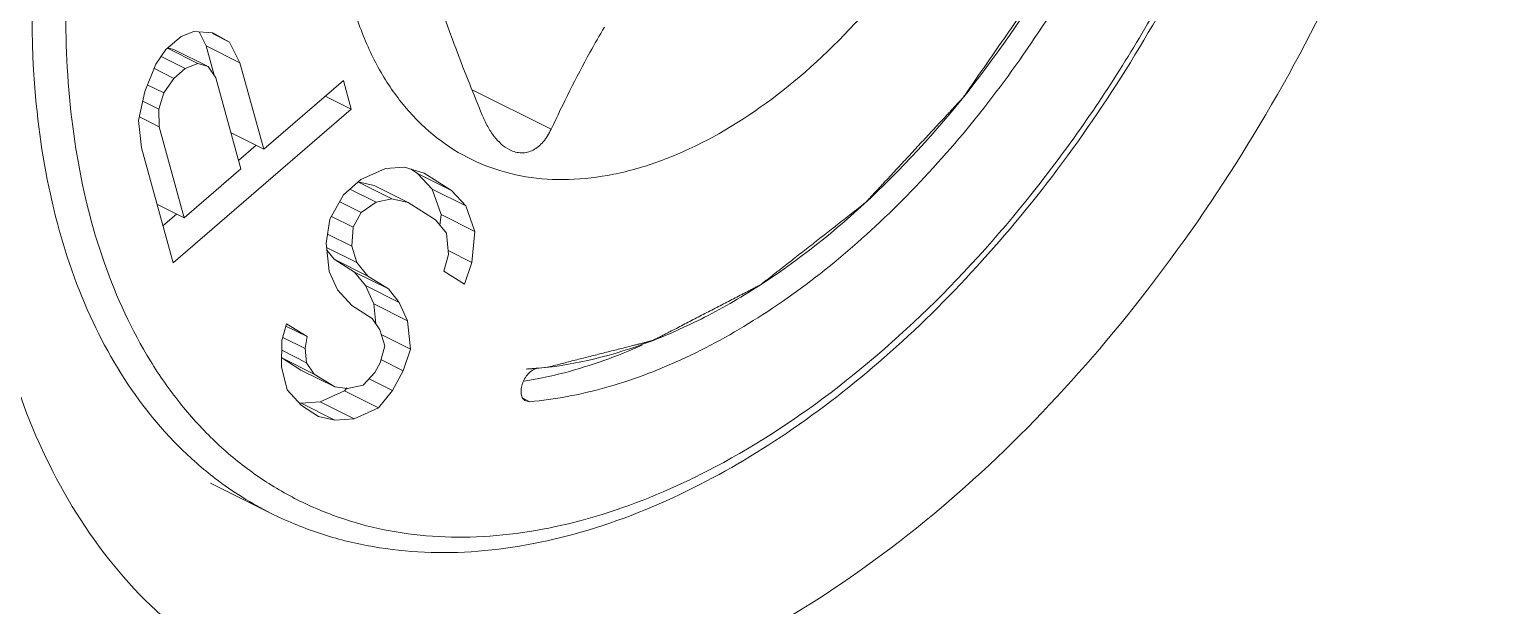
# Model space of a CAD drawing. Header units: millimetres. Extents: x 1177 to 4147, y 93 to 2194.
# Drawn here: x 3563.87 to 3568.16, y 855.554 to 857.243 of the extents above; entities that cross this region are included whole.
import ezdxf

# ---------------------------------------------------------------- set-up
doc = ezdxf.new("R2010")
doc.units = ezdxf.units.MM
doc.header["$LTSCALE"] = 0.1
doc.layers.get('0').update_dxf_attribs({"lineweight": 13})

# ---------------------------------------------------------------- blocks, each defined once
blk = doc.blocks.new('01')
for p, q in [((4020.6407, 807.0663), (4020.5876, 807.0453)), ((4020.5876, 807.0453), (4020.6407, 807.0663)), ((4020.7207, 807.0609), (4020.6407, 807.0663)), ((4020.6407, 807.0663), (4020.7207, 807.0609)), ((4020.6925, 807.0057), (4020.6628, 807.0648)), ((4020.7904, 807.0216), (4020.7207, 807.0609)), ((4020.7207, 807.0609), (4020.7904, 807.0216)), ((4020.5876, 807.0453), (4020.5241, 806.9906)), ((4020.5241, 806.9906), (4020.5876, 807.0453)), ((4020.5328, 806.998), (4020.5593, 806.9901)), ((4020.8339, 806.935), (4020.6925, 807.0057)), ((4020.7263, 806.8828), (4020.6925, 807.0057)), ((4020.7904, 807.0216), (4020.719, 807.0574)), ((4020.8339, 806.935), (4020.7904, 807.0216)), ((4020.7904, 807.0216), (4020.8339, 806.935)), ((4020.5241, 806.9906), (4020.482, 806.9294)), ((4020.482, 806.9294), (4020.5241, 806.9906)), ((4020.6048, 806.9112), (4020.5041, 806.9615)), ((4020.658, 806.9322), (4020.5304, 806.996)), ((4020.7007, 806.9194), (4020.5593, 806.9901)), ((4020.482, 806.9294), (4020.4351, 806.8144)), ((4020.4351, 806.8144), (4020.482, 806.9294)), ((4020.5572, 806.8701), (4020.4733, 806.9121)), ((4020.6048, 806.9112), (4020.5572, 806.8701)), ((4020.5572, 806.8701), (4020.6048, 806.9112)), ((4020.658, 806.9322), (4020.6048, 806.9112)), ((4020.6048, 806.9112), (4020.658, 806.9322)), ((4020.7007, 806.9194), (4020.658, 806.9322)), ((4020.658, 806.9322), (4020.7007, 806.9194)), ((4020.7332, 806.8729), (4020.7007, 806.9194)), ((4020.7007, 806.9194), (4020.7332, 806.8729)), ((4020.9333, 806.5736), (4020.8339, 806.935)), ((4020.8339, 806.935), (4020.9333, 806.5736)), ((4020.4351, 806.8144), (4020.4096, 806.6931)), ((4020.4096, 806.6931), (4020.4351, 806.8144)), ((4020.5152, 806.809), (4020.4489, 806.8421)), ((4020.5572, 806.8701), (4020.5152, 806.809)), ((4020.5152, 806.809), (4020.5572, 806.8701)), ((4020.8381, 806.4915), (4020.7332, 806.8729)), ((4020.7332, 806.8729), (4020.8381, 806.4915)), ((4021.2665, 806.8611), (4020.9333, 806.5736)), ((4020.9333, 806.5736), (4021.2665, 806.8611)), ((4021.2997, 806.7407), (4021.2665, 806.8611)), ((4021.2665, 806.8611), (4021.2997, 806.7407)), ((4022.1359, 806.6568), (4021.8051, 806.8222)), ((4020.4945, 806.7414), (4020.4269, 806.7752)), ((4020.5152, 806.809), (4020.4945, 806.7414)), ((4020.4945, 806.7414), (4020.5152, 806.809)), ((4021.2997, 806.7407), (4021.1903, 806.7953)), ((4020.4213, 806.579), (4020.4096, 806.6931)), ((4020.4096, 806.6931), (4020.4213, 806.579)), ((4020.4952, 806.6675), (4020.4129, 806.7087)), ((4020.4945, 806.7414), (4020.4952, 806.6675)), ((4020.4952, 806.6675), (4020.4945, 806.7414)), ((4021.2997, 806.7407), (4020.5539, 806.0972)), ((4020.5539, 806.0972), (4021.2997, 806.7407)), ((4020.6001, 806.2861), (4020.4952, 806.6675)), ((4020.4952, 806.6675), (4020.6001, 806.2861)), ((4020.9333, 806.5736), (4020.7967, 806.6419)), ((4020.5539, 806.0972), (4020.4213, 806.579)), ((4020.4213, 806.579), (4020.5539, 806.0972)), ((4020.8284, 806.5268), (4020.9013, 806.5897)), ((4020.8381, 806.4915), (4020.6001, 806.2861)), ((4020.6001, 806.2861), (4020.8381, 806.4915)), ((4021.3401, 806.4466), (4021.2666, 806.3825)), ((4021.3401, 806.4466), (4021.2666, 806.3825)), ((4021.4422, 806.4926), (4021.3401, 806.4466)), ((4021.4422, 806.4926), (4021.3401, 806.4466)), ((4021.5218, 806.4977), (4021.4422, 806.4926)), ((4021.5218, 806.4977), (4021.4422, 806.4926)), ((4021.6045, 806.4732), (4021.5218, 806.4977)), ((4021.6045, 806.4732), (4021.5218, 806.4977)), ((4021.5774, 806.472), (4021.5497, 806.4894)), ((4021.7189, 806.4013), (4021.5774, 806.472)), ((4021.6377, 806.4065), (4021.5774, 806.472)), ((4021.7189, 806.4013), (4021.6045, 806.4732)), ((4021.7189, 806.4013), (4021.6045, 806.4732)), ((4021.4034, 806.3516), (4021.2939, 806.4063)), ((4021.3274, 806.4363), (4021.3958, 806.4209)), ((4021.4688, 806.3656), (4021.3274, 806.4363)), ((4021.5372, 806.3502), (4021.3958, 806.4209)), ((4021.7791, 806.3358), (4021.6377, 806.4065)), ((4021.6755, 806.3), (4021.6377, 806.4065)), ((4021.7791, 806.3358), (4021.7189, 806.4013)), ((4021.7791, 806.3358), (4021.7189, 806.4013)), ((4020.6001, 806.2861), (4020.4863, 806.343)), ((4021.2666, 806.3825), (4021.2105, 806.28)), ((4021.2666, 806.3825), (4021.2105, 806.28)), ((4021.3412, 806.3081), (4021.2518, 806.3528)), ((4021.3412, 806.3081), (4021.4034, 806.3516)), ((4021.3412, 806.3081), (4021.4034, 806.3516)), ((4021.4034, 806.3516), (4021.4688, 806.3656)), ((4021.4034, 806.3516), (4021.4688, 806.3656)), ((4021.4688, 806.3656), (4021.5372, 806.3502)), ((4021.4688, 806.3656), (4021.5372, 806.3502)), ((4021.5372, 806.3502), (4021.6516, 806.2782)), ((4021.5372, 806.3502), (4021.6516, 806.2782)), ((4021.817, 806.2293), (4021.7791, 806.3358)), ((4021.817, 806.2293), (4021.7791, 806.3358)), ((4020.511, 806.253), (4020.568, 806.3022)), ((4021.2105, 806.28), (4021.1943, 806.1799)), ((4021.2105, 806.28), (4021.1943, 806.1799)), ((4021.3075, 806.2465), (4021.2166, 806.292)), ((4021.3075, 806.2465), (4021.3412, 806.3081)), ((4021.3075, 806.2465), (4021.3412, 806.3081)), ((4021.6516, 806.2782), (4021.6975, 806.2217)), ((4021.6516, 806.2782), (4021.6975, 806.2217)), ((4021.6709, 806.2544), (4021.6755, 806.3)), ((4021.817, 806.2293), (4021.6755, 806.3)), ((4021.3025, 806.167), (4021.2005, 806.218)), ((4021.3025, 806.167), (4021.3075, 806.2465)), ((4021.3025, 806.167), (4021.3075, 806.2465)), ((4021.6975, 806.2217), (4021.7068, 806.1332)), ((4021.6975, 806.2217), (4021.7068, 806.1332)), ((4021.8038, 806.0998), (4021.817, 806.2293)), ((4021.8038, 806.0998), (4021.817, 806.2293)), ((4021.1943, 806.1799), (4021.2066, 806.0619)), ((4021.1943, 806.1799), (4021.2066, 806.0619)), ((4021.3229, 806.099), (4021.1961, 806.1624)), ((4021.2275, 806.1132), (4021.1974, 806.1502)), ((4021.3229, 806.099), (4021.3025, 806.167)), ((4021.3229, 806.099), (4021.3025, 806.167)), ((4021.8038, 806.0998), (4021.7051, 806.1491)), ((4021.3689, 806.0425), (4021.2275, 806.1132)), ((4021.3133, 806.0593), (4021.2275, 806.1132)), ((4021.3689, 806.0425), (4021.3229, 806.099)), ((4021.3689, 806.0425), (4021.3229, 806.099)), ((4021.7068, 806.1332), (4021.6874, 806.0627)), ((4021.7068, 806.1332), (4021.6874, 806.0627)), ((4021.7732, 806.0087), (4021.8038, 806.0998)), ((4021.7732, 806.0087), (4021.8038, 806.0998)), ((4021.2066, 806.0619), (4021.2413, 805.9849)), ((4021.2066, 806.0619), (4021.2413, 805.9849)), ((4021.4547, 805.9885), (4021.3133, 806.0593)), ((4021.3592, 806.0028), (4021.3133, 806.0593)), ((4021.4547, 805.9885), (4021.3689, 806.0425)), ((4021.4547, 805.9885), (4021.3689, 806.0425)), ((4021.6874, 806.0627), (4021.7732, 806.0087)), ((4021.6874, 806.0627), (4021.7732, 806.0087)), ((4021.2413, 805.9849), (4021.3016, 805.9194)), ((4021.2413, 805.9849), (4021.3016, 805.9194)), ((4021.5007, 805.9321), (4021.3592, 806.0028)), ((4021.394, 805.9258), (4021.3592, 806.0028)), ((4021.5007, 805.9321), (4021.4547, 805.9885)), ((4021.5007, 805.9321), (4021.4547, 805.9885)), ((4021.3016, 805.9194), (4021.3874, 805.8655)), ((4021.3016, 805.9194), (4021.3874, 805.8655)), ((4021.5354, 805.8551), (4021.394, 805.9258)), ((4021.4027, 805.8425), (4021.394, 805.9258)), ((4021.5354, 805.8551), (4021.5007, 805.9321)), ((4021.5354, 805.8551), (4021.5007, 805.9321)), ((4021.0291, 805.8428), (4021.0097, 805.7722)), ((4021.0291, 805.8428), (4021.0097, 805.7722)), ((4021.1149, 805.7888), (4021.0264, 805.833)), ((4021.1149, 805.7888), (4021.0291, 805.8428)), ((4021.1149, 805.7888), (4021.0291, 805.8428)), ((4021.3874, 805.8655), (4021.4191, 805.818)), ((4021.3874, 805.8655), (4021.4191, 805.818)), ((4021.5477, 805.737), (4021.5354, 805.8551)), ((4021.5477, 805.737), (4021.5354, 805.8551)), ((4021.0097, 805.7722), (4021.0078, 805.6632)), ((4021.0097, 805.7722), (4021.0078, 805.6632)), ((4021.1067, 805.7388), (4021.0134, 805.7855)), ((4021.1067, 805.7388), (4021.1149, 805.7888)), ((4021.1067, 805.7388), (4021.1149, 805.7888)), ((4021.4191, 805.818), (4021.4395, 805.75)), ((4021.4191, 805.818), (4021.4395, 805.75)), ((4021.5477, 805.737), (4021.4249, 805.7984)), ((4021.1129, 805.6798), (4021.009, 805.7317)), ((4021.1129, 805.6798), (4021.1067, 805.7388)), ((4021.1129, 805.6798), (4021.1067, 805.7388)), ((4021.4395, 805.75), (4021.4202, 805.6794)), ((4021.4395, 805.75), (4021.4202, 805.6794)), ((4021.5172, 805.646), (4021.5477, 805.737)), ((4021.5172, 805.646), (4021.5477, 805.737)), ((4021.0078, 805.6632), (4021.0313, 805.5657)), ((4021.0078, 805.6632), (4021.0313, 805.5657)), ((4021.1446, 805.6323), (4021.0084, 805.7004)), ((4021.0889, 805.649), (4021.0084, 805.6997)), ((4021.2303, 805.5783), (4021.0889, 805.649)), ((4021.1446, 805.6323), (4021.1129, 805.6798)), ((4021.1446, 805.6323), (4021.1129, 805.6798)), ((4021.4202, 805.6794), (4021.3977, 805.6384)), ((4021.4202, 805.6794), (4021.3977, 805.6384)), ((4021.5172, 805.646), (4021.4238, 805.6927)), ((4022.08, 805.6567), (4022.0858, 805.6572)), ((4022.0858, 805.6572), (4022.1194, 805.6607)), ((4021.2303, 805.5783), (4021.1446, 805.6323)), ((4021.2303, 805.5783), (4021.1446, 805.6323)), ((4021.3977, 805.6384), (4021.3498, 805.5859)), ((4021.3977, 805.6384), (4021.3498, 805.5859)), ((4021.4723, 805.564), (4021.3744, 805.6129)), ((4021.4723, 805.564), (4021.5172, 805.646)), ((4021.4723, 805.564), (4021.5172, 805.646)), ((4021.0313, 805.5657), (4021.0916, 805.5002)), ((4021.0313, 805.5657), (4021.0916, 805.5002)), ((4021.1696, 805.5155), (4021.2717, 805.5616)), ((4021.2845, 805.5719), (4021.2303, 805.5783)), ((4021.2845, 805.5719), (4021.2303, 805.5783)), ((4021.2717, 805.5616), (4021.2818, 805.574)), ((4021.4131, 805.4909), (4021.2717, 805.5616)), ((4021.3498, 805.5859), (4021.2845, 805.5719)), ((4021.3498, 805.5859), (4021.2845, 805.5719)), ((4021.4131, 805.4909), (4021.4723, 805.564)), ((4021.4131, 805.4909), (4021.4723, 805.564)), ((4022.0464, 805.5167), (4022.0197, 805.53)), ((4021.08, 805.5128), (4021.09, 805.5105)), ((4021.09, 805.5105), (4021.1696, 805.5155)), ((4021.2314, 805.4398), (4021.09, 805.5105)), ((4021.0916, 805.5002), (4021.163, 805.4553)), ((4021.0916, 805.5002), (4021.163, 805.4553)), ((4021.3111, 805.4448), (4021.1696, 805.5155)), ((4021.3111, 805.4448), (4021.4131, 805.4909)), ((4021.3111, 805.4448), (4021.4131, 805.4909)), ((4022.0464, 805.5167), (4022.0297, 805.5196)), ((4021.163, 805.4553), (4021.2314, 805.4398)), ((4021.163, 805.4553), (4021.2314, 805.4398)), ((4021.2314, 805.4398), (4021.3111, 805.4448)), ((4021.2314, 805.4398), (4021.3111, 805.4448)), ((4020.9644, 805.0492), (4020.7109, 805.176))]:
    blk.add_line(p, q)
for centre, radius, start, end in [((4021.7465, 807.3068), 1.7269, 279.21284, 281.29787), ((4021.6192, 806.3567), 1.4623, 232.56694, 243.39728), ((4021.4231, 807.8772), 2.9823, 295.68553, 296.56658)]:
    blk.add_arc(centre, radius, start, end)
for points, knots in [([(4022.7569, 805.2098), (4022.9384, 805.3006), (4023.2982, 805.5277), (4023.7923, 805.963), (4024.2472, 806.4916), (4024.646, 807.0938), (4024.9739, 807.7471), (4025.2187, 808.4271), (4025.3711, 809.1085), (4025.4253, 809.7661), (4025.3789, 810.376), (4025.2326, 810.9162), (4025.0243, 811.3), (4024.8124, 811.5451), (4024.6364, 811.6955), (4024.4418, 811.8143), (4024.2308, 811.9004), (4024.0055, 811.9527), (4023.6831, 811.9774), (4023.2518, 811.9169), (4022.9219, 811.7875), (4022.7569, 811.705)], [0, 0, 0, 0, 0.063265, 0.131823, 0.204585, 0.280032, 0.356417, 0.431911, 0.504761, 0.573445, 0.636852, 0.694489, 0.746724, 0.771287, 0.795134, 0.818602, 0.84206, 0.865879, 0.890399, 0.942508, 1, 1, 1, 1]), ([(4024.408, 811.9363), (4024.52, 811.8803), (4024.7342, 811.737), (4024.9995, 811.4453), (4025.2056, 811.0857), (4025.3495, 810.6685), (4025.43, 810.2037), (4025.4467, 809.7014), (4025.3999, 809.1724), (4025.2911, 808.6283), (4025.1229, 808.0812), (4024.8992, 807.5434), (4024.6253, 807.0272), (4024.3072, 806.5444), (4023.9522, 806.106), (4023.568, 805.7218), (4023.1632, 805.4008), (4022.8757, 805.2281), (4022.7309, 805.1557)], [0, 0, 0, 0, 0.046374, 0.094191, 0.144678, 0.198693, 0.256662, 0.318598, 0.384166, 0.452757, 0.523561, 0.595631, 0.66795, 0.739486, 0.809251, 0.876361, 0.940103, 1, 1, 1, 1]), ([(4021.5543, 810.7505), (4021.4262, 810.6066), (4021.1825, 810.3005), (4020.8632, 809.8034), (4020.5913, 809.2724), (4020.3738, 808.721), (4020.2161, 808.163), (4020.1221, 807.6121), (4020.0943, 807.0822), (4020.1214, 806.7392), (4020.1474, 806.5757)], [0, 0, 0, 0, 0.127491, 0.258267, 0.390299, 0.521487, 0.64978, 0.77329, 0.890419, 1, 1, 1, 1]), ([(4022.0464, 805.5167), (4022.1518, 805.5259), (4022.369, 805.5674), (4022.6906, 805.6879), (4023.0127, 805.8658), (4023.329, 806.0972), (4023.6333, 806.3773), (4024.0193, 806.8135), (4024.4317, 807.4405), (4024.7307, 808.1322), (4024.8894, 808.7038), (4024.9634, 809.124), (4024.9917, 809.5309), (4024.9687, 810.0256), (4024.8829, 810.3818), (4024.7882, 810.5922)], [0, 0, 0, 0, 0.049411, 0.10258, 0.159713, 0.220696, 0.28513, 0.352417, 0.492284, 0.633465, 0.702331, 0.76887, 0.832367, 0.892274, 1, 1, 1, 1]), ([(4021.086, 810.3901), (4020.8915, 810.1198), (4020.5475, 809.546), (4020.237, 808.7746), (4020.0707, 808.1435), (4019.9672, 807.5399), (4019.9526, 807.0859), (4019.9784, 806.7941)], [0, 0, 0, 0, 0.260591, 0.521022, 0.64786, 0.770696, 1, 1, 1, 1]), ([(4026.0803, 809.9777), (4026.0803, 809.4971), (4025.9328, 808.4981), (4025.3842, 807.0774), (4024.5583, 805.8027), (4023.8381, 805.1023), (4023.4507, 804.825)], [0, 0, 0, 0, 0.241612, 0.501416, 0.760461, 1, 1, 1, 1]), ([(4022.0802, 805.6567), (4022.241, 805.6708), (4022.487, 805.7333), (4022.7993, 805.8755), (4023.1279, 806.0707), (4023.5239, 806.3949), (4023.9485, 806.8772), (4024.3135, 807.4384), (4024.6007, 808.0505), (4024.7956, 808.6828), (4024.86, 809.1128), (4024.8724, 809.3229)], [0, 0, 0, 0, 0.098298, 0.151974, 0.208695, 0.330535, 0.461657, 0.598465, 0.736688, 0.871895, 1, 1, 1, 1]), ([(4024.2772, 809.2175), (4024.2772, 809.0495), (4024.2392, 808.7013), (4024.0901, 808.1877), (4023.856, 807.6913), (4023.5516, 807.2438), (4023.1964, 806.8734), (4022.8657, 806.6415), (4022.5958, 806.5202), (4022.4014, 806.464), (4022.2125, 806.4411), (4022.0894, 806.4488), (4022.0306, 806.4585)], [0, 0, 0, 0, 0.128809, 0.266666, 0.408304, 0.547874, 0.679834, 0.799848, 0.854727, 0.906117, 0.954336, 1, 1, 1, 1]), ([(4022.1194, 805.6607), (4022.1378, 805.6653), (4022.1746, 805.6747), (4022.2299, 805.6887), (4022.2851, 805.7027), (4022.3312, 805.7143), (4022.368, 805.7236), (4022.3956, 805.7306), (4022.4232, 805.7376), (4022.4509, 805.7446), (4022.4739, 805.7505), (4022.4923, 805.7551), (4022.5061, 805.7586), (4022.5176, 805.7615), (4022.5268, 805.7639), (4022.5337, 805.7656), (4022.5406, 805.7674), (4022.5464, 805.7688), (4022.551, 805.77), (4022.5539, 805.7707), (4022.5562, 805.7713), (4022.5579, 805.7718), (4022.5593, 805.7721), (4022.5604, 805.7724), (4022.5609, 805.7725), (4022.5614, 805.7726), (4022.5618, 805.7729), (4022.5624, 805.7732), (4022.5634, 805.7737), (4022.5649, 805.7744), (4022.5666, 805.7754), (4022.569, 805.7766), (4022.5719, 805.7781), (4022.5766, 805.7805), (4022.5825, 805.7836), (4022.5895, 805.7872), (4022.5966, 805.7908), (4022.606, 805.7957), (4022.6177, 805.8018), (4022.6318, 805.8091), (4022.6506, 805.8188), (4022.6741, 805.8309), (4022.7022, 805.8455), (4022.7304, 805.8601), (4022.7586, 805.8747), (4022.7962, 805.8941), (4022.8337, 805.9135), (4022.8713, 805.933), (4022.8995, 805.9475), (4022.9229, 805.9597), (4022.9417, 805.9694), (4022.9558, 805.9767), (4022.9675, 805.9828), (4022.9769, 805.9876), (4022.984, 805.9913), (4022.991, 805.9949), (4022.9969, 805.9979), (4023.0016, 806.0004), (4023.0045, 806.0019), (4023.0069, 806.0031), (4023.0086, 806.004), (4023.0101, 806.0048), (4023.0111, 806.0053), (4023.0117, 806.0056), (4023.0122, 806.0058), (4023.0126, 806.0062), (4023.0132, 806.0066), (4023.0142, 806.0074), (4023.0156, 806.0085), (4023.0173, 806.0099), (4023.0196, 806.0117), (4023.0225, 806.0139), (4023.027, 806.0175), (4023.0327, 806.022), (4023.0396, 806.0273), (4023.0465, 806.0327), (4023.0556, 806.0399), (4023.0671, 806.0488), (4023.0808, 806.0596), (4023.0991, 806.0739), (4023.122, 806.0918), (4023.1494, 806.1133), (4023.186, 806.142), (4023.2318, 806.1778), (4023.2775, 806.2136), (4023.3142, 806.2423), (4023.3416, 806.2638), (4023.3645, 806.2817), (4023.3828, 806.296), (4023.3965, 806.3068), (4023.408, 806.3158), (4023.4171, 806.3229), (4023.424, 806.3283), (4023.4308, 806.3337), (4023.4366, 806.3381), (4023.4411, 806.3417), (4023.4446, 806.3444), (4023.4474, 806.3467), (4023.4494, 806.3482), (4023.4506, 806.3491), (4023.4514, 806.3497), (4023.4522, 806.3507), (4023.4533, 806.3518), (4023.4551, 806.3538), (4023.4578, 806.3567), (4023.461, 806.3601), (4023.4652, 806.3647), (4023.4705, 806.3704), (4023.4769, 806.3772), (4023.4833, 806.3841), (4023.4918, 806.3932), (4023.5024, 806.4047), (4023.5152, 806.4184), (4023.5322, 806.4367), (4023.5534, 806.4596), (4023.5789, 806.487), (4023.6129, 806.5236), (4023.6554, 806.5694), (4023.6979, 806.6151), (4023.7318, 806.6517), (4023.7573, 806.6792), (4023.7786, 806.702), (4023.7956, 806.7203), (4023.8083, 806.734), (4023.819, 806.7455), (4023.8274, 806.7546), (4023.8338, 806.7615), (4023.8402, 806.7684), (4023.8455, 806.7741), (4023.8498, 806.7786), (4023.8529, 806.7821), (4023.8556, 806.7849), (4023.8575, 806.7869), (4023.8585, 806.7881), (4023.8593, 806.7889), (4023.86, 806.79), (4023.861, 806.7913), (4023.8626, 806.7937), (4023.865, 806.7971), (4023.8678, 806.8012), (4023.8716, 806.8067), (4023.8764, 806.8135), (4023.882, 806.8217), (4023.8877, 806.8298), (4023.8953, 806.8407), (4023.9047, 806.8544), (4023.9161, 806.8707), (4023.9313, 806.8925), (4023.9502, 806.9198), (4023.9729, 806.9525), (4024.0032, 806.9961), (4024.041, 807.0507), (4024.0789, 807.1052), (4024.1092, 807.1488), (4024.1319, 807.1815), (4024.1508, 807.2088), (4024.166, 807.2306), (4024.1773, 807.247), (4024.1887, 807.2633), (4024.1982, 807.2769), (4024.2057, 807.2878), (4024.2105, 807.2947), (4024.2143, 807.3001), (4024.2171, 807.3042), (4024.2195, 807.3076), (4024.2211, 807.31), (4024.2221, 807.3114), (4024.2228, 807.3124), (4024.2233, 807.3135), (4024.2241, 807.315), (4024.2254, 807.3176), (4024.2273, 807.3212), (4024.2296, 807.3257), (4024.2326, 807.3316), (4024.2364, 807.339), (4024.2425, 807.3508), (4024.2501, 807.3656), (4024.2591, 807.3833), (4024.2682, 807.401), (4024.2804, 807.4247), (4024.2955, 807.4542), (4024.3137, 807.4897), (4024.3379, 807.5369), (4024.3682, 807.596), (4024.3985, 807.6551), (4024.4228, 807.7024), (4024.441, 807.7378), (4024.4561, 807.7674), (4024.4682, 807.791), (4024.4773, 807.8087), (4024.4864, 807.8265), (4024.494, 807.8412), (4024.5001, 807.8531), (4024.5039, 807.8605), (4024.5069, 807.8664), (4024.5092, 807.8708), (4024.5111, 807.8745), (4024.5124, 807.8771), (4024.5131, 807.8786), (4024.5138, 807.8796), (4024.5141, 807.8808), (4024.5147, 807.8824), (4024.5156, 807.8851), (4024.517, 807.8889), (4024.5187, 807.8936), (4024.5209, 807.8997), (4024.5236, 807.9075), (4024.528, 807.9198), (4024.5335, 807.9353), (4024.5402, 807.9538), (4024.5468, 807.9724), (4024.5556, 807.9971), (4024.5666, 808.028), (4024.5798, 808.0651), (4024.5975, 808.1145), (4024.6195, 808.1763), (4024.6415, 808.2382), (4024.6592, 808.2876), (4024.6724, 808.3247), (4024.6834, 808.3556), (4024.6922, 808.3803), (4024.6988, 808.3989), (4024.7055, 808.4174), (4024.711, 808.4329), (4024.7154, 808.4452), (4024.7181, 808.4529), (4024.7203, 808.4591), (4024.722, 808.4638), (4024.7234, 808.4676), (4024.7243, 808.4703), (4024.7249, 808.4719), (4024.7253, 808.473), (4024.7255, 808.4742), (4024.7259, 808.4758), (4024.7264, 808.4785), (4024.7272, 808.4824), (4024.7282, 808.4871), (4024.7295, 808.4933), (4024.7311, 808.5011), (4024.7337, 808.5136), (4024.7369, 808.5292), (4024.7407, 808.548), (4024.7446, 808.5667), (4024.7497, 808.5917), (4024.7562, 808.6229), (4024.7639, 808.6604), (4024.7742, 808.7103), (4024.7871, 808.7728), (4024.8025, 808.8477), (4024.818, 808.9227), (4024.8334, 808.9976), (4024.8437, 809.0476), (4024.8488, 809.0725)], [0, 0, 0, 0, 0.015625, 0.03125, 0.046875, 0.0625, 0.070312, 0.078125, 0.085938, 0.09375, 0.101562, 0.105469, 0.109375, 0.113281, 0.115234, 0.117188, 0.119141, 0.121094, 0.12207, 0.123047, 0.123535, 0.124023, 0.124512, 0.124756, 0.124878, 0.125, 0.125122, 0.125244, 0.125488, 0.125977, 0.126465, 0.126953, 0.12793, 0.128906, 0.130859, 0.132812, 0.134766, 0.136719, 0.140625, 0.144531, 0.148438, 0.15625, 0.164062, 0.171875, 0.179688, 0.1875, 0.203125, 0.210938, 0.21875, 0.226562, 0.230469, 0.234375, 0.238281, 0.240234, 0.242188, 0.244141, 0.246094, 0.24707, 0.248047, 0.248535, 0.249023, 0.249512, 0.249756, 0.249878, 0.25, 0.250122, 0.250244, 0.250488, 0.250977, 0.251465, 0.251953, 0.25293, 0.253906, 0.255859, 0.257812, 0.259766, 0.261719, 0.265625, 0.269531, 0.273438, 0.28125, 0.289062, 0.296875, 0.3125, 0.328125, 0.335938, 0.34375, 0.351562, 0.355469, 0.359375, 0.363281, 0.365234, 0.367188, 0.369141, 0.371094, 0.37207, 0.373047, 0.374023, 0.374512, 0.374756, 0.375, 0.375244, 0.375488, 0.375977, 0.376953, 0.37793, 0.378906, 0.380859, 0.382812, 0.384766, 0.386719, 0.390625, 0.394531, 0.398438, 0.40625, 0.414062, 0.421875, 0.4375, 0.453125, 0.460938, 0.46875, 0.476562, 0.480469, 0.484375, 0.488281, 0.490234, 0.492188, 0.494141, 0.496094, 0.49707, 0.498047, 0.499023, 0.499512, 0.499756, 0.5, 0.500244, 0.500488, 0.500977, 0.501953, 0.50293, 0.503906, 0.505859, 0.507812, 0.509766, 0.511719, 0.515625, 0.519531, 0.523438, 0.53125, 0.539062, 0.546875, 0.5625, 0.578125, 0.585938, 0.59375, 0.601562, 0.605469, 0.609375, 0.613281, 0.617188, 0.619141, 0.621094, 0.62207, 0.623047, 0.624023, 0.624512, 0.624756, 0.625, 0.625244, 0.625488, 0.625977, 0.626953, 0.62793, 0.628906, 0.630859, 0.632812, 0.636719, 0.640625, 0.644531, 0.648438, 0.65625, 0.664062, 0.671875, 0.6875, 0.703125, 0.710938, 0.71875, 0.726562, 0.730469, 0.734375, 0.738281, 0.742188, 0.744141, 0.746094, 0.74707, 0.748047, 0.749023, 0.749512, 0.749756, 0.75, 0.750244, 0.750488, 0.750977, 0.751953, 0.75293, 0.753906, 0.755859, 0.757812, 0.761719, 0.765625, 0.769531, 0.773438, 0.78125, 0.789062, 0.796875, 0.8125, 0.828125, 0.835938, 0.84375, 0.851562, 0.855469, 0.859375, 0.863281, 0.867188, 0.869141, 0.871094, 0.87207, 0.873047, 0.874023, 0.874512, 0.874756, 0.875, 0.875244, 0.875488, 0.875977, 0.876953, 0.87793, 0.878906, 0.880859, 0.882812, 0.886719, 0.890625, 0.894531, 0.898438, 0.90625, 0.914062, 0.921875, 0.9375, 0.953125, 0.96875, 0.984375, 1, 1, 1, 1]), ([(4022.0306, 806.4585), (4021.9736, 806.468), (4021.8617, 806.4982), (4021.707, 806.5784), (4021.5708, 806.6911), (4021.4556, 806.8338), (4021.3631, 807.0037), (4021.2689, 807.2706), (4021.2412, 807.4902), (4021.2373, 807.6402)], [0, 0, 0, 0, 0.112144, 0.222945, 0.335495, 0.452637, 0.576612, 0.708875, 1, 1, 1, 1]), ([(4021.8474, 806.7165), (4021.8298, 806.7594), (4021.7611, 806.9294), (4021.6964, 807.1012), (4021.652, 807.2309)], [0, 0, 0, 0, 0.252572, 1, 1, 1, 1]), ([(4022.3589, 807.0845), (4022.3381, 807.0494), (4022.2584, 806.9097), (4022.1865, 806.7656), (4022.1359, 806.6568)], [0, 0, 0, 0, 0.253652, 1, 1, 1, 1]), ([(4019.9784, 806.7941), (4019.9934, 806.6249), (4020.0454, 806.3013), (4020.1995, 805.8546), (4020.3905, 805.5353), (4020.5755, 805.3255), (4020.6774, 805.2361), (4020.7304, 805.1956)], [0, 0, 0, 0, 0.280678, 0.538835, 0.776684, 0.889751, 1, 1, 1, 1]), ([(4021.9627, 806.5707), (4021.9371, 806.5835), (4021.903, 806.6161), (4021.869, 806.6689), (4021.8542, 806.7001), (4021.8474, 806.7165)], [0, 0, 0, 0, 0.453872, 0.717726, 1, 1, 1, 1]), ([(4022.1359, 806.6568), (4022.1272, 806.638), (4022.107, 806.6043), (4022.0702, 806.5727), (4022.0375, 806.5601), (4022.0037, 806.556), (4021.978, 806.5631), (4021.9627, 806.5707)], [0, 0, 0, 0, 0.285229, 0.534625, 0.650237, 0.763798, 1, 1, 1, 1]), ([(4020.1474, 806.5757), (4020.1733, 806.4131), (4020.2474, 806.1047), (4020.4103, 805.7506), (4020.5768, 805.5116), (4020.7157, 805.3576), (4020.8699, 805.2265), (4021.0385, 805.1196), (4021.2199, 805.0376), (4021.4127, 804.9812), (4021.6154, 804.9509), (4021.9019, 804.9453), (4022.2796, 805.0078), (4022.5702, 805.1197), (4022.7157, 805.1896)], [0, 0, 0, 0, 0.140907, 0.270048, 0.330899, 0.389747, 0.447134, 0.503687, 0.560085, 0.61702, 0.675146, 0.735047, 0.861785, 1, 1, 1, 1]), ([(4022.0848, 805.6134), (4022.1207, 805.6205), (4022.2686, 805.6548), (4022.4122, 805.7068), (4022.5175, 805.7538)], [0, 0, 0, 0, 0.240942, 1, 1, 1, 1]), ([(4022.0297, 805.5196), (4022.0249, 805.522), (4022.016, 805.5307), (4022.0099, 805.5494), (4022.0101, 805.5717), (4022.0161, 805.5955), (4022.0275, 805.6184), (4022.0463, 805.6423), (4022.0666, 805.6555), (4022.0802, 805.6567)], [0, 0, 0, 0, 0.093443, 0.201847, 0.329891, 0.473073, 0.621952, 0.765507, 1, 1, 1, 1]), ([(4022.0314, 805.6532), (4022.0348, 805.6534), (4022.0418, 805.6538), (4022.0505, 805.6544), (4022.0566, 805.6548), (4022.0597, 805.6551), (4022.0614, 805.6552), (4022.0628, 805.6553), (4022.0639, 805.6554), (4022.0647, 805.6554), (4022.0653, 805.6555), (4022.0657, 805.6555), (4022.066, 805.6555), (4022.0662, 805.6556), (4022.0666, 805.6556), (4022.0673, 805.6556), (4022.0684, 805.6557), (4022.0701, 805.6559), (4022.0723, 805.6561), (4022.0757, 805.6563), (4022.0783, 805.6566), (4022.08, 805.6567)], [0, 0, 0, 0, 0.25, 0.5, 0.625, 0.6875, 0.71875, 0.75, 0.78125, 0.796875, 0.8125, 0.820312, 0.828125, 0.832031, 0.835938, 0.84375, 0.859375, 0.875, 0.90625, 0.9375, 1, 1, 1, 1]), ([(4023.4507, 804.825), (4023.1158, 804.5852), (4022.4361, 804.2161), (4021.4803, 804.1309), (4020.8413, 804.3587), (4020.2905, 804.7598), (4020.0235, 805.2277), (4019.9081, 805.5591)], [0, 0, 0, 0, 0.287669, 0.529806, 0.642155, 0.754919, 1, 1, 1, 1]), ([(4022.7309, 805.1557), (4022.5803, 805.0804), (4022.2778, 804.9583), (4021.8829, 804.8847), (4021.5802, 804.8833), (4021.3642, 804.9098), (4021.1576, 804.9637), (4021.0271, 805.0179), (4020.9644, 805.0492)], [0, 0, 0, 0, 0.275556, 0.530421, 0.651633, 0.769627, 0.885381, 1, 1, 1, 1])]:
    blk.add_open_spline(points, degree=3, knots=knots)

msp = doc.modelspace()

# ---------------------------------------------------------------- block references
at = {"xscale": 0.7, "yscale": 0.7, "zscale": 0.7}
msp.add_blockref('01', (749.9034, 292.2903), dxfattribs=at)

doc.saveas('drawing.dxf')
